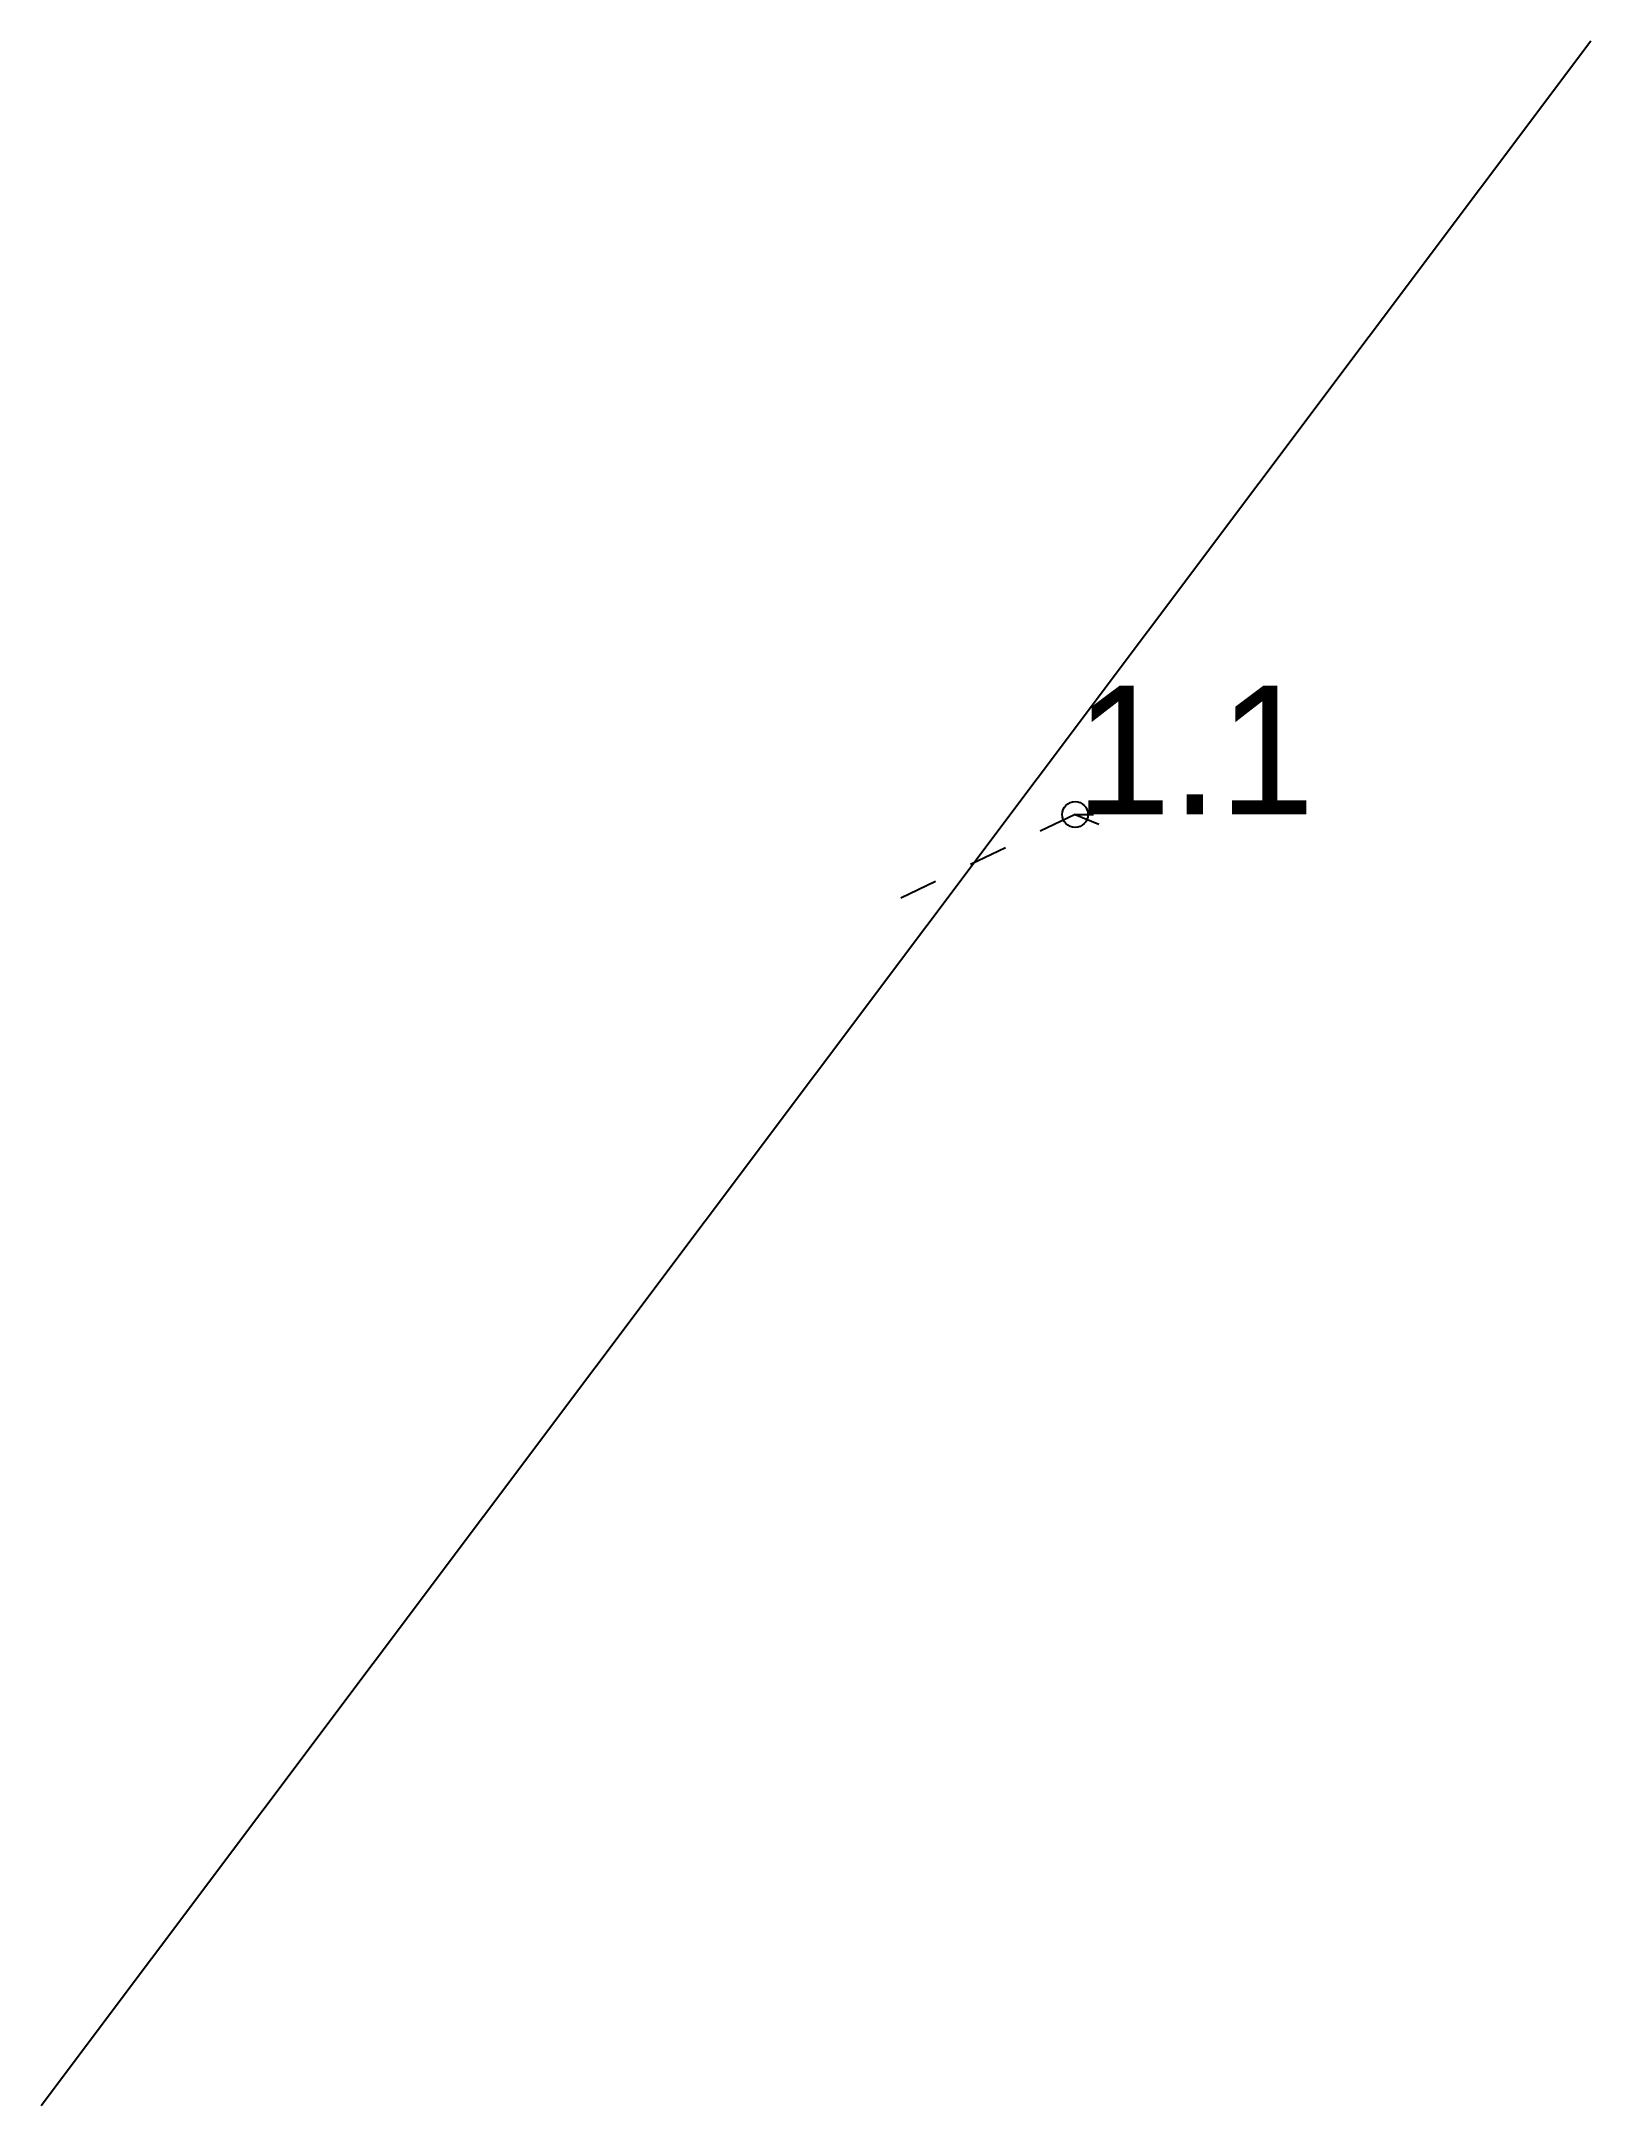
# Model space of a CAD drawing. Header units: millimetres. Extents: x 14 to 26, y 2 to 18.
import ezdxf

# ---------------------------------------------------------------- set-up
doc = ezdxf.new("R2010")
doc.units = ezdxf.units.MM
doc.linetypes.add('DASH', pattern=[0.6, 0.3, -0.3])

msp = doc.modelspace()

# ---------------------------------------------------------------- linework, layer by layer
at = {"layer": 'Sketch', "color": 255, "linetype": 'DASH'}
msp.add_line((22.01, 12.01), (20.542, 11.306), dxfattribs=at)
msp.add_line((22.01, 12.01), (20.542, 11.306), dxfattribs=at)
at = {"layer": 'Sketch', "color": 1}
for q in [(22.194, 11.934), (22.152, 12.01)]:
    msp.add_line((22.01, 12.01), q, dxfattribs=at)
msp.add_lwpolyline([(26.01, 18.01), (13.99, 1.99)], dxfattribs=at)
msp.add_circle((22.01, 12.01), 0.1, dxfattribs=at)
msp.add_circle((22.01, 12.01), 0.1, dxfattribs=at)

# ---------------------------------------------------------------- texts
at = {"layer": 'Sketch'}
msp.add_text('1.1', height=1, dxfattribs=at).set_placement((22.01, 12.01))
msp.add_text('1.1', height=1, dxfattribs=at).set_placement((22.01, 12.01))

doc.saveas('drawing.dxf')
